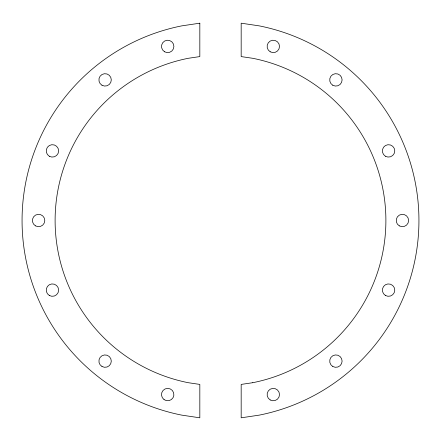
<?xml version="1.0" encoding="UTF-8"?>
<svg xmlns="http://www.w3.org/2000/svg" width="441" height="441" viewBox="0 0 441 441"><rect width="100%" height="100%" fill="white"/><g stroke="black" fill="none" stroke-linecap="round" stroke-linejoin="round"><path stroke-width="0.66" d="M199.828 23.186L181.786 25.865A198.45 198.45 0 0 0 181.786 415.135L199.828 417.814L199.828 384.414L188.235 382.7A165.375 165.375 0 0 1 188.235 58.3L199.828 56.586L199.828 23.186M252.765 382.7L241.172 384.414L241.172 417.814L259.214 415.135A198.45 198.45 0 0 0 259.214 25.865L241.172 23.186L241.172 56.586L252.765 58.3A165.375 165.375 0 0 1 252.765 382.7M270.206 399.948A6.202 6.202 0 0 0 279.506 394.579A6.202 6.202 0 0 0 270.206 389.21A6.202 6.202 0 0 0 270.206 399.948M101.998 85.251A6.202 6.202 0 0 0 111.297 79.882A6.202 6.202 0 0 0 101.998 74.507A6.202 6.202 0 0 0 101.998 85.251M49.331 156.257A6.202 6.202 0 0 0 58.636 150.883A6.202 6.202 0 0 0 49.331 145.513A6.202 6.202 0 0 0 49.331 156.257M35.489 225.869A6.202 6.202 0 0 0 44.789 220.5A6.202 6.202 0 0 0 35.489 215.131A6.202 6.202 0 0 0 35.489 225.869M49.331 295.487A6.202 6.202 0 0 0 58.636 290.117A6.202 6.202 0 0 0 49.331 284.743A6.202 6.202 0 0 0 49.331 295.487M101.998 366.493A6.202 6.202 0 0 0 111.297 361.118A6.202 6.202 0 0 0 101.998 355.749A6.202 6.202 0 0 0 101.998 366.493M164.08 399.618A6.202 6.202 0 0 0 173.864 395.186A6.202 6.202 0 0 0 165.132 388.929A6.202 6.202 0 0 0 164.08 399.618M164.592 51.79A6.202 6.202 0 0 0 173.897 46.421A6.202 6.202 0 0 0 164.592 41.052A6.202 6.202 0 0 0 164.592 51.79M385.467 295.487A6.202 6.202 0 0 0 394.767 290.117A6.202 6.202 0 0 0 385.467 284.743A6.202 6.202 0 0 0 385.467 295.487M332.801 366.493A6.202 6.202 0 0 0 342.106 361.118A6.202 6.202 0 0 0 332.801 355.749A6.202 6.202 0 0 0 332.801 366.493M385.467 156.257A6.202 6.202 0 0 0 394.767 150.883A6.202 6.202 0 0 0 385.467 145.513A6.202 6.202 0 0 0 385.467 156.257M270.206 51.79A6.202 6.202 0 0 0 279.506 46.421A6.202 6.202 0 0 0 270.206 41.052A6.202 6.202 0 0 0 270.206 51.79M332.801 85.251A6.202 6.202 0 0 0 342.106 79.882A6.202 6.202 0 0 0 332.801 74.507A6.202 6.202 0 0 0 332.801 85.251M399.314 225.869A6.202 6.202 0 0 0 408.614 220.5A6.202 6.202 0 0 0 399.314 215.131A6.202 6.202 0 0 0 399.314 225.869"/></g></svg>
